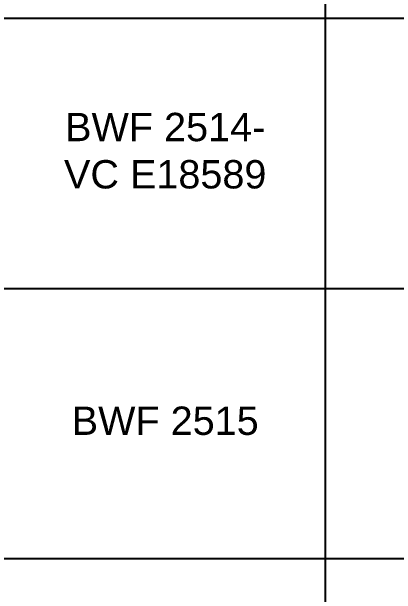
# Model space of a CAD drawing. Header units: inches. Extents: x 3613 to 8393, y -2205 to -794.
# Drawn here: x 3660.7 to 3708.3, y -1792.1 to -1720.2 of the extents above; entities that cross this region are included whole.
import ezdxf

# ---------------------------------------------------------------- set-up
doc = ezdxf.new("R2010")
doc.units = ezdxf.units.IN
doc.header["$MEASUREMENT"] = 0
doc.styles.get("Standard").update_dxf_attribs({"font": 'arial.ttf'})

msp = doc.modelspace()

# ---------------------------------------------------------------- linework, layer by layer
for p, q in [((3699.458, -1574.144), (3699.458, -1830.105)), ((3632.745, -1721.004), (4029.183, -1721.004)), ((3632.745, -1754.346), (4029.183, -1754.346)), ((3632.745, -1787.688), (4029.183, -1787.688))]:
    msp.add_line(p, q)

# ---------------------------------------------------------------- texts
at = {"char_height": 3.5, "width": 53.18236, "attachment_point": 5}
for s, insert in [('BWF 2514-\\PVC E18589', (3679.706, -1737.369)), ('BWF 2515', (3679.706, -1770.711))]:
    msp.add_mtext(s, dxfattribs=dict(at, insert=insert))

doc.saveas('drawing.dxf')
